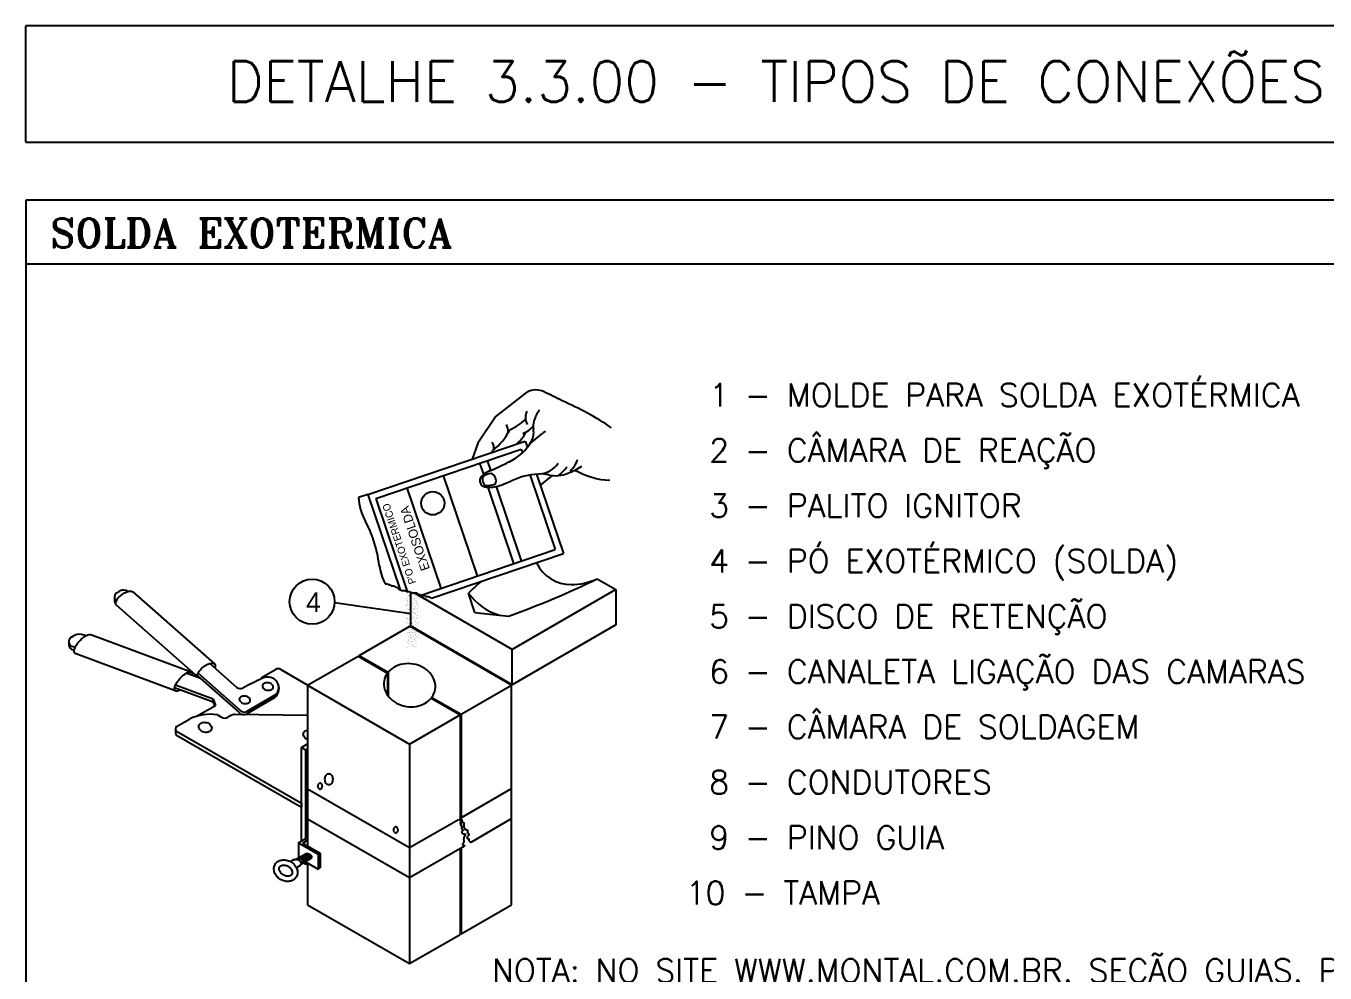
# Model space of a CAD drawing. Extents: x -800 to 12181, y -6101 to 2255.
# Drawn here: x 11257 to 11794, y 1811 to 2202 of the extents above; entities that cross this region are included whole.
import ezdxf
from ezdxf.enums import TextEntityAlignment as Align

# ---------------------------------------------------------------- set-up
doc = ezdxf.new("R2010")
doc.units = 0
doc.header["$MEASUREMENT"] = 0
doc.layers.get('0').update_dxf_attribs({"linetype": 'CONTINUOUS'})
for name, color, linetype in [('15', 1, 'CONTINUOUS'), ('25', 2, 'CONTINUOUS'), ('30', 3, 'CONTINUOUS'), ('50', 5, 'CONTINUOUS'), ('DETALHES', 4, 'CONTINUOUS')]:
    doc.layers.add(name, color=color, linetype=linetype)
doc.styles.add('15CL', font='romans.shx', dxfattribs={"height": 2})
doc.styles.add('35CL', font='ROMANS.shx', dxfattribs={"height": 3.5})
doc.styles.add('60', font='ACENT.SHX', dxfattribs={"height": 8})
doc.styles.add('CL60', font='ACENT.shx', dxfattribs={"height": 7.5})
doc.styles.add('ROMANTICBOLD', font='ROMANT.SHX', dxfattribs={"height": 10})

# ---------------------------------------------------------------- blocks, each defined once
blk = doc.blocks.new('J')
at = {"layer": 'DETALHES', "color": 2}
blk.add_circle((0, 0), 8.61, dxfattribs=at)
at = {"layer": 'DETALHES', "color": 2, "style": 'CL60'}
blk.add_attdef('.', (-2.3, -3.96), '', height=7.5, dxfattribs=at)
blk = doc.blocks.new('*X31')
at = {"color": 0}
for p, q in [((5373.41, -482.67), (5373.41, -482.67)), ((5374.46, -482.1), (5374.46, -482.1)), ((5375.19, -482.56), (5375.19, -482.56)), ((5377.41, -482.7), (5377.41, -482.7)), ((5372.46, -485.43), (5372.46, -485.43)), ((5372.49, -489.09), (5372.49, -489.09)), ((5372.52, -486.29), (5372.52, -486.29)), ((5372.56, -488.84), (5372.56, -488.84)), ((5372.68, -489.26), (5372.68, -489.26)), ((5372.89, -485.07), (5372.89, -485.07)), ((5372.92, -488.83), (5372.92, -488.83)), ((5372.98, -489.11), (5372.98, -489.11)), ((5373.18, -483.09), (5373.18, -483.09)), ((5373.24, -485.02), (5373.24, -485.02)), ((5373.3, -486.95), (5373.3, -486.95)), ((5373.33, -486.19), (5373.33, -486.19)), ((5373.36, -488.87), (5373.36, -488.87)), ((5373.44, -488.76), (5373.44, -488.76)), ((5373.45, -486.34), (5373.45, -486.34)), ((5373.63, -486.51), (5373.63, -486.51)), ((5373.69, -487.57), (5373.69, -487.57)), ((5373.77, -483.54), (5373.77, -483.54)), ((5374.06, -483.83), (5374.06, -483.83)), ((5374.25, -488.65), (5374.25, -488.65)), ((5374.29, -483.47), (5374.29, -483.47)), ((5374.41, -483.58), (5374.41, -483.58)), ((5374.48, -484.1), (5374.48, -484.1)), ((5374.5, -487.3), (5374.5, -487.3)), ((5374.53, -484.03), (5374.53, -484.03)), ((5374.59, -483.75), (5374.59, -483.75)), ((5374.59, -485.96), (5374.59, -485.96)), ((5374.65, -487.88), (5374.65, -487.88)), ((5374.69, -486.01), (5374.69, -486.01)), ((5374.72, -489.81), (5374.72, -489.81)), ((5374.87, -486.33), (5374.87, -486.33)), ((5375.1, -483.36), (5375.1, -483.36)), ((5375.21, -485.94), (5375.21, -485.94)), ((5375.29, -486.6), (5375.29, -486.6)), ((5375.46, -484.55), (5375.46, -484.55)), ((5375.5, -488.22), (5375.5, -488.22)), ((5375.61, -488.47), (5375.61, -488.47)), ((5375.68, -488.38), (5375.68, -488.38)), ((5375.68, -488.84), (5375.68, -488.84)), ((5375.73, -483.1), (5375.73, -483.1)), ((5375.8, -485.03), (5375.8, -485.03)), ((5375.86, -486.96), (5375.86, -486.96)), ((5375.92, -488.88), (5375.92, -488.88)), ((5376, -485.07), (5376, -485.07)), ((5376.02, -485.83), (5376.02, -485.83)), ((5376.1, -489.11), (5376.1, -489.11)), ((5376.13, -488.41), (5376.13, -488.41)), ((5376.46, -483.18), (5376.46, -483.18)), ((5376.46, -485.46), (5376.46, -485.46)), ((5376.55, -489.18), (5376.55, -489.18)), ((5376.64, -485.63), (5376.64, -485.63)), ((5376.81, -487.57), (5376.81, -487.57)), ((5376.95, -488.3), (5376.95, -488.3)), ((5376.98, -483.12), (5376.98, -483.12)), ((5377.14, -484), (5377.14, -484)), ((5377.17, -483.82), (5377.17, -483.82)), ((5377.21, -485.92), (5377.21, -485.92)), ((5377.27, -487.85), (5377.27, -487.85)), ((5377.33, -489.78), (5377.33, -489.78)), ((5377.38, -485.65), (5377.38, -485.65)), ((5377.51, -486.43), (5377.51, -486.43)), ((5377.6, -482.87), (5377.6, -482.87)), ((5377.6, -484.09), (5377.6, -484.09)), ((5377.79, -483.01), (5377.79, -483.01)), ((5377.9, -485.58), (5377.9, -485.58)), ((5377.98, -486.33), (5377.98, -486.33)), ((5378.3, -488.12), (5378.3, -488.12)), ((5378.4, -486.6), (5378.4, -486.6)), ((5378.43, -483.01), (5378.43, -483.01)), ((5378.47, -483.67), (5378.47, -483.67)), ((5378.5, -484.93), (5378.5, -484.93)), ((5378.51, -487.34), (5378.51, -487.34)), ((5378.56, -486.86), (5378.56, -486.86)), ((5378.62, -488.79), (5378.62, -488.79)), ((5378.69, -487.51), (5378.69, -487.51)), ((5378.72, -485.48), (5378.72, -485.48)), ((5378.79, -488.83), (5378.79, -488.83)), ((5378.82, -488.05), (5378.82, -488.05)), ((5379.11, -485.06), (5379.11, -485.06)), ((5379.21, -489.1), (5379.21, -489.1)), ((5379.46, -484.58), (5379.46, -484.58)), ((5379.64, -487.94), (5379.64, -487.94)), ((5379.65, -484.75), (5379.65, -484.75)), ((5379.7, -484.01), (5379.7, -484.01)), ((5379.77, -485.93), (5379.77, -485.93)), ((5380.07, -485.3), (5380.07, -485.3)), ((5380.29, -483.82), (5380.29, -483.82)), ((5372.19, -492.59), (5372.19, -492.59)), ((5372.48, -491.48), (5372.48, -491.48)), ((5372.59, -492.82), (5372.59, -492.82)), ((5372.59, -494.05), (5372.59, -494.05)), ((5372.63, -496.48), (5372.63, -496.48)), ((5372.81, -496.65), (5372.81, -496.65)), ((5372.99, -496.59), (5372.99, -496.59)), ((5373, -495.09), (5373, -495.09)), ((5373.37, -491.35), (5373.37, -491.35)), ((5373.41, -493.94), (5373.41, -493.94)), ((5373.43, -490.8), (5373.43, -490.8)), ((5373.49, -492.73), (5373.49, -492.73)), ((5373.51, -496.52), (5373.51, -496.52)), ((5373.55, -490.06), (5373.55, -490.06)), ((5373.55, -494.65), (5373.55, -494.65)), ((5373.59, -493.73), (5373.59, -493.73)), ((5373.62, -496.58), (5373.62, -496.58)), ((5373.77, -493.9), (5373.77, -493.9)), ((5373.79, -491.62), (5373.79, -491.62)), ((5373.84, -491.3), (5373.84, -491.3)), ((5374.18, -493.85), (5374.18, -493.85)), ((5374.33, -496.41), (5374.33, -496.41)), ((5374.36, -491.23), (5374.36, -491.23)), ((5374.5, -490.08), (5374.5, -490.08)), ((5374.54, -490.97), (5374.54, -490.97)), ((5374.6, -494.12), (5374.6, -494.12)), ((5374.64, -494.69), (5374.64, -494.69)), ((5374.73, -491.14), (5374.73, -491.14)), ((5374.76, -493.76), (5374.76, -493.76)), ((5374.78, -491.74), (5374.78, -491.74)), ((5374.84, -493.66), (5374.84, -493.66)), ((5374.91, -495.59), (5374.91, -495.59)), ((5374.98, -496.36), (5374.98, -496.36)), ((5375.18, -491.12), (5375.18, -491.12)), ((5375.28, -493.7), (5375.28, -493.7)), ((5375.31, -492.58), (5375.31, -492.58)), ((5375.41, -496.62), (5375.41, -496.62)), ((5375.6, -491.94), (5375.6, -491.94)), ((5375.64, -495.61), (5375.64, -495.61)), ((5375.69, -496.23), (5375.69, -496.23)), ((5375.82, -495.77), (5375.82, -495.77)), ((5375.99, -490.81), (5375.99, -490.81)), ((5376.05, -492.74), (5376.05, -492.74)), ((5376.1, -493.59), (5376.1, -493.59)), ((5376.11, -494.66), (5376.11, -494.66)), ((5376.12, -495.09), (5376.12, -495.09)), ((5376.17, -496.59), (5376.17, -496.59)), ((5376.21, -496.16), (5376.21, -496.16)), ((5376.48, -491.34), (5376.48, -491.34)), ((5376.53, -490.94), (5376.53, -490.94)), ((5376.59, -492.85), (5376.59, -492.85)), ((5376.69, -496.57), (5376.69, -496.57)), ((5376.78, -493.02), (5376.78, -493.02)), ((5376.9, -491.61), (5376.9, -491.61)), ((5377.02, -496.06), (5377.02, -496.06)), ((5377.05, -490.87), (5377.05, -490.87)), ((5377.29, -493.85), (5377.29, -493.85)), ((5377.4, -491.7), (5377.4, -491.7)), ((5377.46, -493.41), (5377.46, -493.41)), ((5377.46, -493.63), (5377.46, -493.63)), ((5377.52, -495.56), (5377.52, -495.56)), ((5377.55, -490.09), (5377.55, -490.09)), ((5377.62, -490.07), (5377.62, -490.07)), ((5377.65, -493.82), (5377.65, -493.82)), ((5377.71, -494.11), (5377.71, -494.11)), ((5377.73, -490.26), (5377.73, -490.26)), ((5377.87, -490.77), (5377.87, -490.77)), ((5377.98, -493.34), (5377.98, -493.34)), ((5378.1, -496.35), (5378.1, -496.35)), ((5378.38, -495.88), (5378.38, -495.88)), ((5378.42, -492.58), (5378.42, -492.58)), ((5378.52, -496.62), (5378.52, -496.62)), ((5378.6, -491.06), (5378.6, -491.06)), ((5378.64, -494.73), (5378.64, -494.73)), ((5378.69, -490.71), (5378.69, -490.71)), ((5378.75, -492.64), (5378.75, -492.64)), ((5378.79, -493.23), (5378.79, -493.23)), ((5378.81, -494.57), (5378.81, -494.57)), ((5378.83, -494.9), (5378.83, -494.9)), ((5378.88, -496.49), (5378.88, -496.49)), ((5378.9, -495.81), (5378.9, -495.81)), ((5379.23, -490.59), (5379.23, -490.59)), ((5379.23, -495.08), (5379.23, -495.08)), ((5372.68, -498.87), (5372.68, -498.87)), ((5373.1, -499.13), (5373.1, -499.13)), ((5373.48, -501.7), (5373.48, -501.7)), ((5373.49, -501.37), (5373.49, -501.37)), ((5373.68, -497.45), (5373.68, -497.45)), ((5373.68, -498.51), (5373.68, -498.51)), ((5373.72, -501.12), (5373.72, -501.12)), ((5373.74, -500.43), (5373.74, -500.43)), ((5373.81, -497.6), (5373.81, -497.6)), ((5373.81, -502.36), (5373.81, -502.36)), ((5373.91, -501.29), (5373.91, -501.29)), ((5373.91, -501.64), (5373.91, -501.64)), ((5373.92, -499.05), (5373.92, -499.05)), ((5374.29, -503.87), (5374.29, -503.87)), ((5374.44, -498.99), (5374.44, -498.99)), ((5374.62, -500.1), (5374.62, -500.1)), ((5374.68, -498.36), (5374.68, -498.36)), ((5374.78, -502.08), (5374.78, -502.08)), ((5374.84, -501.52), (5374.84, -501.52)), ((5374.86, -498.53), (5374.86, -498.53)), ((5374.97, -497.52), (5374.97, -497.52)), ((5375.03, -499.44), (5375.03, -499.44)), ((5375.09, -501.37), (5375.09, -501.37)), ((5375.16, -503.3), (5375.16, -503.3)), ((5375.25, -498.88), (5375.25, -498.88)), ((5375.36, -501.45), (5375.36, -501.45)), ((5375.43, -502.61), (5375.43, -502.61)), ((5375.73, -499.33), (5375.73, -499.33)), ((5375.76, -503.99), (5375.76, -503.99)), ((5375.77, -502.99), (5375.77, -502.99)), ((5375.79, -498.86), (5375.79, -498.86)), ((5375.96, -503.16), (5375.96, -503.16)), ((5376.17, -501.35), (5376.17, -501.35)), ((5376.21, -499.13), (5376.21, -499.13)), ((5376.24, -498.52), (5376.24, -498.52)), ((5376.28, -503.92), (5376.28, -503.92)), ((5376.3, -500.45), (5376.3, -500.45)), ((5376.36, -502.37), (5376.36, -502.37)), ((5376.6, -501.36), (5376.6, -501.36)), ((5376.61, -498.7), (5376.61, -498.7)), ((5376.73, -500.24), (5376.73, -500.24)), ((5376.83, -503.96), (5376.83, -503.96)), ((5376.91, -500.41), (5376.91, -500.41)), ((5376.92, -497.59), (5376.92, -497.59)), ((5377.02, -501.63), (5377.02, -501.63)), ((5377.09, -503.81), (5377.09, -503.81)), ((5377.13, -498.63), (5377.13, -498.63)), ((5377.41, -503.87), (5377.41, -503.87)), ((5377.53, -501.17), (5377.53, -501.17)), ((5377.59, -497.48), (5377.59, -497.48)), ((5377.65, -499.41), (5377.65, -499.41)), ((5377.69, -497.48), (5377.69, -497.48)), ((5377.71, -501.34), (5377.71, -501.34)), ((5377.73, -500.1), (5377.73, -500.1)), ((5377.77, -503.26), (5377.77, -503.26)), ((5377.78, -501.21), (5377.78, -501.21)), ((5377.87, -497.65), (5377.87, -497.65)), ((5377.94, -498.52), (5377.94, -498.52)), ((5378.05, -501.1), (5378.05, -501.1)), ((5378.45, -503.64), (5378.45, -503.64)), ((5378.54, -502.6), (5378.54, -502.6)), ((5378.74, -498.45), (5378.74, -498.45)), ((5378.78, -502.12), (5378.78, -502.12)), ((5378.86, -500.99), (5378.86, -500.99)), ((5378.91, -498.85), (5378.91, -498.85)), ((5378.94, -498.42), (5378.94, -498.42)), ((5378.96, -502.29), (5378.96, -502.29)), ((5378.97, -503.57), (5378.97, -503.57)), ((5379, -500.35), (5379, -500.35)), ((5379.06, -502.27), (5379.06, -502.27)), ((5379.3, -498.35), (5379.3, -498.35)), ((5372.95, -504.04), (5372.95, -504.04)), ((5373.07, -504.34), (5373.07, -504.34)), ((5373.12, -505.11), (5373.12, -505.11)), ((5373.22, -509.16), (5373.22, -509.16)), ((5373.55, -509.46), (5373.55, -509.46)), ((5373.59, -504.28), (5373.59, -504.28)), ((5373.82, -504.84), (5373.82, -504.84)), ((5373.86, -508.51), (5373.86, -508.51)), ((5373.87, -504.29), (5373.87, -504.29)), ((5373.93, -506.21), (5373.93, -506.21)), ((5373.93, -507.62), (5373.93, -507.62)), ((5373.99, -506.81), (5373.99, -506.81)), ((5373.99, -508.14), (5373.99, -508.14)), ((5374.04, -508.68), (5374.04, -508.68)), ((5374.06, -510.07), (5374.06, -510.07)), ((5374.4, -504.17), (5374.4, -504.17)), ((5374.51, -506.74), (5374.51, -506.74)), ((5374.71, -504.14), (5374.71, -504.14)), ((5374.73, -510.12), (5374.73, -510.12)), ((5374.82, -505.75), (5374.82, -505.75)), ((5374.91, -509.28), (5374.91, -509.28)), ((5374.91, -509.47), (5374.91, -509.47)), ((5375, -505.92), (5375, -505.92)), ((5375.1, -506.38), (5375.1, -506.38)), ((5375.22, -505.22), (5375.22, -505.22)), ((5375.28, -507.15), (5375.28, -507.15)), ((5375.32, -506.64), (5375.32, -506.64)), ((5375.35, -509.08), (5375.35, -509.08)), ((5375.43, -509.21), (5375.43, -509.21)), ((5375.52, -506.65), (5375.52, -506.65)), ((5375.87, -506.72), (5375.87, -506.72)), ((5375.91, -508.88), (5375.91, -508.88)), ((5375.91, -510.38), (5375.91, -510.38)), ((5376.09, -510.55), (5376.09, -510.55)), ((5376.23, -505.11), (5376.23, -505.11)), ((5376.25, -509.1), (5376.25, -509.1)), ((5376.33, -509.15), (5376.33, -509.15)), ((5376.43, -504.3), (5376.43, -504.3)), ((5376.49, -506.23), (5376.49, -506.23)), ((5376.55, -508.15), (5376.55, -508.15)), ((5376.68, -506.46), (5376.68, -506.46)), ((5376.87, -507.63), (5376.87, -507.63)), ((5377.04, -507.61), (5377.04, -507.61)), ((5377.05, -507.8), (5377.05, -507.8)), ((5377.2, -506.39), (5377.2, -506.39)), ((5377.6, -508.93), (5377.6, -508.93)), ((5377.82, -504.87), (5377.82, -504.87)), ((5377.83, -504.14), (5377.83, -504.14)), ((5377.84, -505.19), (5377.84, -505.19)), ((5377.85, -510.12), (5377.85, -510.12)), ((5377.9, -507.12), (5377.9, -507.12)), ((5377.92, -508.6), (5377.92, -508.6)), ((5378.01, -505.04), (5378.01, -505.04)), ((5378.02, -506.28), (5378.02, -506.28)), ((5378.12, -508.86), (5378.12, -508.86)), ((5378.21, -506.37), (5378.21, -506.37)), ((5378.64, -506.64), (5378.64, -506.64)), ((5378.88, -505.84), (5378.88, -505.84)), ((5373.14, -512.1), (5373.14, -512.1)), ((5373.66, -512.03), (5373.66, -512.03)), ((5374.48, -511.93), (5374.48, -511.93)), ((5375.83, -511.75), (5375.83, -511.75)), ((5376.36, -511.68), (5376.36, -511.68)), ((5376.72, -511.39), (5376.72, -511.39)), ((5376.96, -511.35), (5376.96, -511.35)), ((5377.14, -511.65), (5377.14, -511.65)), ((5377.17, -511.57), (5377.17, -511.57)), ((5377.96, -512.26), (5377.96, -512.26)), ((5378.14, -512.43), (5378.14, -512.43)), ((5378.53, -511.39), (5378.53, -511.39))]:
    blk.add_line(p, q, dxfattribs=at)

msp = doc.modelspace()

# ---------------------------------------------------------------- linework, layer by layer
at = {"layer": '15', "color": 1}
for p, q in [((11450.946, 2040.727, -8.914), (11463.992, 2050.873, -8.914)), ((11450.946, 2040.727, -8.914), (11443.623, 2029.79, -8.914)), ((11398.135, 2008.616, -8.914), (11463.238, 2030.678, -8.914)), ((11443.623, 2029.79, -8.914), (11441.351, 2023.261, -8.914)), ((11463.238, 2030.678, -8.914), (11464.105, 2028.119, -8.914)), ((11401.491, 2006.959, -8.914), (11461.581, 2027.323, -8.914)), ((11461.581, 2027.323, -8.914), (11462.074, 2025.867, -8.914)), ((11446.07, 2016.947, -8.914), (11444.514, 2021.539, -8.914)), ((11449.038, 2018.599, -8.914), (11447.679, 2022.612, -8.914)), ((11443.489, 1974.984, -8.914), (11429.443, 2016.432, -8.914)), ((11465.253, 2016.486, -8.914), (11475.627, 1985.875, -8.914)), ((11467.876, 2016.99, -8.914), (11478.982, 1984.218, -8.914)), ((11469.445, 2012.359, -8.914), (11474.43, 2016.459, -8.914)), ((11398.135, 2008.616, -8.914), (11394.349, 2007.333, -8.914)), ((11398.135, 2008.616, -8.914), (11411.504, 1969.166, -8.914)), ((11428.483, 1969.899, -8.914), (11414.437, 2011.346, -8.914)), ((11458.56, 1980.091, -8.914), (11447.877, 2011.616, -8.914)), ((11461.724, 1981.164, -8.914), (11451.305, 2011.911, -8.914)), ((11401.491, 2006.959, -8.914), (11414.495, 1968.585, -8.914)), ((11420.171, 1967.082, -8.914), (11475.627, 1985.875, -8.914)), ((11424.499, 1965.755, -8.914), (11478.982, 1984.218, -8.914)), ((11405.305, 1971.683, -8.914), (11406.168, 1971.683, -8.914)), ((11406.168, 1971.683, -8.914), (11406.555, 1971.49, -8.914)), ((11406.555, 1971.49, -8.914), (11407.33, 1971.49, -8.914)), ((11407.33, 1971.49, -8.914), (11407.33, 1971.296, -8.914)), ((11407.33, 1971.296, -8.914), (11407.718, 1971.102, -8.914)), ((11407.718, 1971.102, -8.914), (11407.911, 1970.909, -8.914)), ((11407.911, 1970.909, -8.914), (11409.074, 1970.909, -8.914)), ((11409.074, 1970.909, -8.914), (11409.461, 1970.521, -8.914)), ((11409.461, 1970.521, -8.914), (11409.849, 1970.521, -8.914)), ((11409.849, 1970.521, -8.914), (11410.043, 1970.328, -8.914)), ((11410.043, 1970.328, -8.914), (11410.43, 1970.134, -8.914)), ((11410.43, 1970.134, -8.914), (11410.624, 1969.94, -8.914)), ((11410.624, 1969.94, -8.914), (11410.624, 1969.747, -8.914)), ((11410.624, 1969.747, -8.914), (11410.818, 1969.747, -8.914)), ((11410.818, 1969.747, -8.914), (11410.818, 1969.553, -8.914)), ((11293.56, 1966.25, -8.914), (11293.56, 1964.846, -8.914)), ((11294.292, 1964.619, -8.914), (11294.297, 1964.614, -8.914)), ((11294.64, 1968.109, -8.914), (11295.645, 1968.689, -8.914)), ((11301.07, 1968.416, -8.914), (11334.86, 1938.614, -8.914)), ((11410.818, 1969.553, -8.914), (11411.011, 1969.553, -8.914)), ((11411.011, 1969.553, -8.914), (11411.399, 1969.166, -8.914)), ((11411.399, 1969.166, -8.914), (11411.593, 1969.166, -8.914)), ((11411.593, 1969.166, -8.914), (11411.98, 1968.972, -8.914)), ((11411.98, 1968.972, -8.914), (11413.53, 1968.972, -8.914)), ((11413.53, 1968.972, -8.914), (11413.724, 1968.778, -8.914)), ((11413.724, 1968.778, -8.914), (11413.918, 1968.778, -8.914)), ((11413.918, 1968.778, -8.914), (11414.111, 1968.585, -8.914)), ((11414.111, 1968.585, -8.914), (11415.468, 1968.585, -8.914)), ((11415.468, 1968.585, -8.914), (11415.468, 1968.391, -8.914)), ((11415.468, 1968.391, -8.914), (11415.661, 1968.391, -8.914)), ((11415.661, 1968.391, -8.914), (11415.661, 1968.197, -8.914)), ((11415.661, 1968.197, -8.914), (11416.049, 1968.197, -8.914)), ((11415.776, 1968.197, -8.914), (11415.776, 1954.316, -8.914)), ((11416.049, 1968.197, -8.914), (11416.63, 1968.004, -8.914)), ((11416.63, 1968.004, -8.914), (11418.374, 1968.004, -8.914)), ((11457.874, 1944.604, -8.914), (11417.345, 1968.004, -8.914)), ((11418.374, 1968.004, -8.914), (11418.568, 1967.81, -8.914)), ((11418.568, 1967.81, -8.914), (11418.568, 1967.617, -8.914)), ((11418.568, 1967.617, -8.914), (11418.955, 1967.617, -8.914)), ((11418.955, 1967.617, -8.914), (11419.149, 1967.423, -8.914)), ((11419.149, 1967.423, -8.914), (11419.73, 1967.229, -8.914)), ((11419.73, 1967.229, -8.914), (11420.311, 1967.036, -8.914)), ((11420.311, 1967.036, -8.914), (11420.505, 1967.036, -8.914)), ((11420.505, 1967.036, -8.914), (11420.893, 1966.842, -8.914)), ((11420.893, 1966.842, -8.914), (11421.668, 1966.842, -8.914)), ((11421.668, 1966.842, -8.914), (11421.861, 1966.648, -8.914)), ((11421.861, 1966.648, -8.914), (11422.055, 1966.648, -8.914)), ((11422.055, 1966.648, -8.914), (11422.443, 1966.455, -8.914)), ((11422.443, 1966.455, -8.914), (11423.411, 1966.455, -8.914)), ((11423.411, 1966.455, -8.914), (11423.411, 1966.261, -8.914)), ((11423.411, 1966.261, -8.914), (11423.605, 1966.261, -8.914)), ((11423.605, 1966.261, -8.914), (11423.799, 1966.067, -8.914)), ((11423.799, 1966.067, -8.914), (11424.186, 1966.067, -8.914)), ((11424.186, 1966.067, -8.914), (11424.38, 1965.874, -8.914)), ((11424.38, 1965.874, -8.914), (11424.499, 1965.755, -8.914)), ((11500.64, 1969.295, 87.204), (11457.874, 1944.604, 87.204)), ((11500.64, 1969.295, 87.204), (11500.64, 1954.702, 87.204)), ((11294.391, 1962.835, -8.914), (11328.171, 1933.043, -8.914)), ((11394.618, 1942.097, -8.914), (11415.485, 1954.145, -8.914)), ((11457.58, 1929.841, -8.914), (11415.485, 1954.145, -8.914)), ((11457.874, 1930.011, -8.914), (11415.776, 1954.316, -8.914)), ((11500.64, 1954.702, -8.914), (11457.874, 1930.011, -8.914)), ((11275.743, 1949.726, -8.914), (11276.454, 1950.136, -8.914)), ((11281.734, 1950.26, -8.914), (11281.044, 1950.518, -8.914)), ((11325.187, 1935.213, -8.914), (11283.704, 1950.677, -8.914)), ((11274.68, 1947.588, -8.914), (11274.68, 1946.51, -8.914)), ((11277.262, 1945.386, -8.914), (11276.067, 1945.832, -8.914)), ((11276.896, 1944.183, -8.914), (11276.085, 1944.486, -8.914)), ((11319.034, 1927.35, -8.914), (11277.273, 1942.917, -8.914)), ((11457.874, 1930.011, -8.914), (11457.874, 1944.604, -8.914)), ((11332.906, 1938.769, -8.914), (11344.068, 1928.925, -8.914)), ((11373.319, 1929.8, -8.914), (11394.186, 1941.848, -8.914)), ((11394.186, 1941.848, -8.914), (11406.323, 1934.84, -8.914)), ((11394.618, 1942.097, -8.914), (11394.618, 1941.599, -8.914)), ((11394.618, 1942.097, -8.914), (11406.595, 1935.182, -8.914)), ((11329.028, 1932.59, -8.914), (11323.179, 1934.775, -8.914)), ((11327.845, 1933.633, -8.914), (11344.85, 1918.636, -8.914)), ((11328.076, 1934.822, -8.914), (11345.72, 1919.261, -8.914)), ((11354.203, 1932.933, -8.914), (11360.101, 1936.339, -8.914)), ((11354.203, 1932.933, -8.914), (11354.203, 1932.49, -8.914)), ((11362.261, 1936.339, -8.914), (11373.452, 1929.877, -8.914)), ((11406.323, 1934.84, -8.914), (11406.323, 1925.706, -8.914)), ((11406.595, 1935.182, -8.914), (11406.595, 1925.328, -8.914)), ((11334.28, 1922.792, -8.914), (11318.38, 1928.72, -8.914)), ((11334.28, 1924.082, -8.914), (11318.731, 1929.891, -8.914)), ((11373.319, 1929.8, -8.914), (11373.319, 1863.388, -8.914)), ((11373.319, 1929.8, -8.914), (11415.414, 1905.497, -8.914)), ((11436.713, 1917.794, -8.914), (11457.58, 1929.841, -8.914)), ((11457.58, 1839.106, -8.914), (11457.58, 1929.841, -8.914)), ((11327.456, 1916.987, -8.914), (11335.231, 1921.476, -8.914)), ((11334.28, 1922.792, -8.914), (11334.28, 1924.082, -8.914)), ((11334.28, 1924.082, -8.914), (11335.231, 1921.476, -8.914)), ((11334.28, 1922.792, -8.914), (11334.843, 1921.252, -8.914)), ((11359.777, 1924.759, -8.914), (11348.144, 1918.042, -8.914)), ((11359.777, 1925.678, -8.914), (11348.229, 1919.01, -8.914)), ((11424.317, 1924.452, -8.914), (11436.281, 1917.544, -8.914)), ((11424.587, 1924.794, -8.914), (11424.587, 1924.295, -8.914)), ((11424.587, 1924.794, -8.914), (11436.713, 1917.794, -8.914)), ((11336.103, 1917.528, -8.914), (11337.798, 1916.549, -8.914)), ((11341.711, 1917.312, -8.914), (11340.39, 1916.549, -8.914)), ((11373.319, 1917.26, -8.914), (11343.042, 1917.659, -8.914)), ((11415.414, 1905.497, -8.914), (11436.281, 1917.544, -8.914)), ((11436.281, 1917.544, -8.914), (11436.281, 1874.769, -8.914)), ((11436.713, 1917.794, -8.914), (11436.713, 1875.018, -8.914)), ((11318.658, 1911.773, -8.914), (11318.658, 1910.151, -8.914)), ((11319.198, 1912.723, -8.914), (11324.524, 1915.798, -8.914)), ((11319.198, 1910.853, -8.914), (11370.716, 1881.109, -8.914)), ((11319.198, 1909.215, -8.914), (11370.716, 1879.472, -8.914)), ((11370.716, 1904.083, -8.914), (11373.319, 1905.586, -8.914)), ((11415.414, 1905.497, -8.914), (11415.414, 1814.762, -8.914)), ((11370.716, 1865.316, -8.914), (11370.716, 1904.083, -8.914)), ((11370.716, 1904.083, -8.914), (11372.514, 1903.045, -8.914)), ((11372.514, 1903.045, -8.914), (11373.319, 1903.51, -8.914)), ((11372.514, 1866.354, -8.914), (11372.514, 1903.045, -8.914)), ((11373.319, 1887.025, -8.914), (11415.414, 1862.721, -8.914)), ((11436.236, 1874.743, -8.914), (11457.58, 1887.066, -8.914)), ((11370.716, 1881.109, -8.914), (11370.716, 1879.472, -8.914)), ((11373.319, 1874.63, -8.914), (11415.414, 1850.326, -8.914)), ((11415.414, 1862.721, -8.914), (11435.612, 1874.383, -8.914)), ((11435.612, 1874.383, -8.914), (11436.124, 1873.957, -8.914)), ((11436.124, 1873.957, -8.914), (11436.57, 1873.689, -8.914)), ((11436.236, 1874.743, -8.914), (11436.312, 1874.59, -8.914)), ((11436.281, 1874.653, -8.914), (11436.281, 1873.863, -8.914)), ((11436.48, 1873.154, -8.914), (11436.302, 1872.976, -8.914)), ((11436.302, 1872.976, -8.914), (11436.302, 1872.619, -8.914)), ((11436.312, 1874.59, -8.914), (11436.57, 1874.504, -8.914)), ((11436.57, 1873.333, -8.914), (11436.48, 1873.154, -8.914)), ((11436.57, 1874.504, -8.914), (11436.829, 1874.418, -8.914)), ((11436.57, 1873.689, -8.914), (11436.927, 1873.511, -8.914)), ((11436.748, 1873.333, -8.914), (11436.57, 1873.333, -8.914)), ((11436.713, 1874.457, -8.914), (11436.713, 1873.618, -8.914)), ((11436.713, 1873.333, -8.914), (11436.713, 1871.816, -8.914)), ((11436.927, 1873.511, -8.914), (11436.748, 1873.333, -8.914)), ((11436.829, 1874.418, -8.914), (11437.001, 1874.418, -8.914)), ((11437.001, 1874.418, -8.914), (11437.001, 1874.074, -8.914)), ((11437.001, 1874.074, -8.914), (11437.087, 1873.902, -8.914)), ((11437.087, 1873.902, -8.914), (11437.087, 1873.385, -8.914)), ((11437.087, 1873.385, -8.914), (11437.345, 1873.299, -8.914)), ((11437.345, 1873.299, -8.914), (11437.517, 1873.213, -8.914)), ((11437.517, 1873.213, -8.914), (11437.776, 1873.127, -8.914)), ((11437.776, 1873.127, -8.914), (11437.862, 1872.955, -8.914)), ((11440.806, 1864.986, -8.914), (11457.58, 1874.671, -8.914)), ((11436.302, 1872.619, -8.914), (11436.48, 1872.53, -8.914)), ((11436.48, 1872.53, -8.914), (11436.48, 1871.816, -8.914)), ((11436.48, 1871.816, -8.914), (11436.748, 1871.816, -8.914)), ((11436.748, 1871.816, -8.914), (11436.927, 1871.727, -8.914)), ((11436.927, 1870.835, -8.914), (11436.837, 1870.657, -8.914)), ((11436.837, 1870.657, -8.914), (11436.837, 1870.479, -8.914)), ((11436.837, 1870.479, -8.914), (11437.016, 1870.389, -8.914)), ((11436.927, 1871.727, -8.914), (11437.016, 1871.549, -8.914)), ((11437.016, 1871.103, -8.914), (11436.927, 1870.835, -8.914)), ((11437.016, 1871.549, -8.914), (11437.016, 1871.103, -8.914)), ((11437.016, 1870.389, -8.914), (11437.284, 1870.211, -8.914)), ((11437.105, 1869.497, -8.914), (11437.016, 1869.23, -8.914)), ((11437.016, 1869.23, -8.914), (11437.016, 1868.695, -8.914)), ((11437.016, 1868.695, -8.914), (11437.284, 1868.605, -8.914)), ((11437.373, 1869.765, -8.914), (11437.105, 1869.497, -8.914)), ((11437.284, 1870.211, -8.914), (11437.551, 1870.122, -8.914)), ((11437.284, 1868.605, -8.914), (11437.551, 1868.427, -8.914)), ((11437.551, 1869.943, -8.914), (11437.373, 1869.765, -8.914)), ((11437.551, 1870.122, -8.914), (11437.551, 1869.943, -8.914)), ((11437.551, 1868.427, -8.914), (11438.087, 1868.427, -8.914)), ((11437.862, 1872.955, -8.914), (11437.862, 1870.976, -8.914)), ((11437.862, 1870.976, -8.914), (11438.034, 1870.804, -8.914)), ((11438.034, 1870.804, -8.914), (11438.206, 1870.718, -8.914)), ((11438.087, 1868.427, -8.914), (11438.354, 1868.338, -8.914)), ((11438.206, 1870.718, -8.914), (11438.292, 1870.546, -8.914)), ((11438.444, 1867.714, -8.914), (11438.265, 1867.535, -8.914)), ((11438.292, 1870.546, -8.914), (11438.378, 1870.287, -8.914)), ((11438.354, 1868.338, -8.914), (11438.444, 1868.16, -8.914)), ((11438.378, 1870.287, -8.914), (11438.465, 1870.115, -8.914)), ((11438.444, 1868.16, -8.914), (11438.444, 1867.714, -8.914)), ((11438.465, 1870.115, -8.914), (11439.326, 1870.115, -8.914)), ((11439.326, 1870.115, -8.914), (11439.412, 1869.943, -8.914)), ((11439.412, 1869.943, -8.914), (11439.412, 1868.738, -8.914)), ((11439.412, 1868.738, -8.914), (11439.756, 1868.566, -8.914)), ((11439.842, 1867.878, -8.914), (11439.584, 1867.533, -8.914)), ((11439.756, 1868.566, -8.914), (11439.928, 1868.48, -8.914)), ((11439.928, 1868.308, -8.914), (11439.842, 1868.05, -8.914)), ((11439.842, 1868.05, -8.914), (11439.842, 1867.878, -8.914)), ((11439.928, 1868.48, -8.914), (11439.928, 1868.308, -8.914)), ((11369.512, 1864.621, -8.914), (11373.319, 1866.819, -8.914)), ((11369.512, 1864.621, -8.914), (11377.639, 1859.929, -8.914)), ((11369.512, 1864.621, -8.914), (11369.512, 1858.543, -8.914)), ((11371.271, 1864.57, -8.914), (11373.319, 1865.752, -8.914)), ((11371.271, 1864.57, -8.914), (11378.474, 1860.412, -8.914)), ((11415.414, 1850.326, -8.914), (11438.087, 1863.416, -8.914)), ((11436.281, 1862.374, -8.914), (11436.281, 1826.809, -8.914)), ((11436.713, 1862.623, -8.914), (11436.713, 1827.059, -8.914)), ((11437.551, 1864.503, -8.914), (11437.284, 1864.324, -8.914)), ((11437.284, 1864.324, -8.914), (11437.284, 1863.967, -8.914)), ((11437.284, 1863.967, -8.914), (11437.551, 1863.878, -8.914)), ((11437.641, 1864.681, -8.914), (11437.551, 1864.503, -8.914)), ((11437.551, 1863.878, -8.914), (11437.73, 1863.789, -8.914)), ((11437.819, 1865.038, -8.914), (11437.641, 1864.859, -8.914)), ((11437.641, 1864.859, -8.914), (11437.641, 1864.681, -8.914)), ((11437.819, 1866.643, -8.914), (11437.73, 1866.286, -8.914)), ((11437.73, 1866.286, -8.914), (11437.73, 1866.108, -8.914)), ((11437.73, 1866.108, -8.914), (11437.908, 1865.93, -8.914)), ((11437.73, 1863.789, -8.914), (11437.908, 1863.789, -8.914)), ((11437.908, 1867.178, -8.914), (11437.819, 1867, -8.914)), ((11437.819, 1867, -8.914), (11437.908, 1866.822, -8.914)), ((11437.908, 1866.822, -8.914), (11437.819, 1866.643, -8.914)), ((11437.908, 1865.216, -8.914), (11437.819, 1865.038, -8.914)), ((11438.176, 1867.357, -8.914), (11437.908, 1867.178, -8.914)), ((11437.908, 1865.93, -8.914), (11437.908, 1865.216, -8.914)), ((11437.908, 1863.789, -8.914), (11438.087, 1863.611, -8.914)), ((11438.087, 1863.611, -8.914), (11438.087, 1863.416, -8.914)), ((11438.265, 1867.535, -8.914), (11438.176, 1867.357, -8.914)), ((11439.24, 1867.017, -8.914), (11439.067, 1866.845, -8.914)), ((11439.067, 1866.845, -8.914), (11439.067, 1866.673, -8.914)), ((11439.067, 1866.673, -8.914), (11439.24, 1866.587, -8.914)), ((11439.412, 1867.275, -8.914), (11439.24, 1867.017, -8.914)), ((11439.24, 1866.587, -8.914), (11439.498, 1866.415, -8.914)), ((11439.584, 1867.533, -8.914), (11439.412, 1867.275, -8.914)), ((11439.498, 1866.415, -8.914), (11439.756, 1866.415, -8.914)), ((11439.756, 1866.415, -8.914), (11439.842, 1866.243, -8.914)), ((11439.842, 1866.243, -8.914), (11439.842, 1865.726, -8.914)), ((11439.842, 1865.726, -8.914), (11439.928, 1865.554, -8.914)), ((11439.928, 1865.554, -8.914), (11440.101, 1865.468, -8.914)), ((11440.101, 1865.468, -8.914), (11440.359, 1865.21, -8.914)), ((11440.359, 1865.21, -8.914), (11440.806, 1864.986, -8.914)), ((11367.764, 1857.751, -8.914), (11366.292, 1856.902, -8.914)), ((11372.401, 1860.034, -8.914), (11368.701, 1857.897, -8.914)), ((11369.512, 1858.543, -8.914), (11369.666, 1858.454, -8.914)), ((11374.579, 1858.145, -8.914), (11370.577, 1855.834, -8.914)), ((11372.39, 1856.881, -8.914), (11377.639, 1853.851, -8.914)), ((11377.639, 1859.929, -8.914), (11378.474, 1860.412, -8.914)), ((11377.639, 1859.929, -8.914), (11377.639, 1853.851, -8.914)), ((11378.474, 1860.412, -8.914), (11378.474, 1854.333, -8.914)), ((11378.523, 1859.52, -8.914), (11378.523, 1859.296, -8.914)), ((11370.193, 1855.273, -8.914), (11368.692, 1854.406, -8.914)), ((11371.538, 1856.389, -8.914), (11372.514, 1855.826, -8.914)), ((11372.514, 1855.826, -8.914), (11373.366, 1856.318, -8.914)), ((11373.319, 1856.345, -8.914), (11373.319, 1839.065, -8.914)), ((11377.639, 1853.851, -8.914), (11378.474, 1854.333, -8.914)), ((11373.319, 1839.065, -8.914), (11415.414, 1814.762, -8.914)), ((11436.713, 1827.059, -8.914), (11457.58, 1839.106, -8.914)), ((11415.414, 1814.762, -8.914), (11436.281, 1826.809, -8.914)), ((11436.713, 1827.059, -8.914), (11436.281, 1827.308, -8.914))]:
    msp.add_line(p, q, dxfattribs=at)
at = {"layer": '15', "color": 1, "extrusion": (0, -0.813557, 0.581486)}
for p, q in [((11492.922, 1973.783, 93.483), (11500.64, 1969.295, 87.204)), ((11442.407, 1959.825, 73.955), (11439.806, 1967.896, 85.247)), ((11442.407, 1959.825, 73.955), (11456.287, 1958.313, 71.838))]:
    msp.add_line(p, q, dxfattribs=at)
at = {"layer": '15'}
msp.add_line((11384.475, 1963.964, -8.914), (11415.971, 1959.405, -8.914), dxfattribs=at)
at = {"layer": '15', "color": 1, "elevation": -8.914}
for points in [[(11294.391, 1962.835, -0.0512257), (11294.254, 1962.981, -0.1867094), (11294.058, 1963.66, -0.1016795), (11294.421, 1964.875, -0.0602702), (11295.216, 1966.002, -0.04662), (11296.527, 1967.208, -0.04662), (11298.039, 1968.149, -0.0602702), (11299.338, 1968.614, -0.1016795), (11300.605, 1968.64, -0.13773), (11301.08, 1968.407, -0.1867094)], [(11277.551, 1942.813, -0.1394928), (11277.139, 1943.016, -0.2093775), (11276.862, 1943.628, -0.095325), (11277.115, 1945.033, -0.0520607), (11277.828, 1946.427, -0.0392717), (11279.09, 1948.072, -0.0392717), (11280.595, 1949.499, -0.0520607), (11281.908, 1950.352, -0.095325), (11283.279, 1950.749, -0.1308381), (11283.704, 1950.677, -0.2093775)], [(11328.797, 1932.793, -0.0129648), (11328.636, 1932.819, -0.1867094), (11328.034, 1933.189, -0.1867094), (11327.838, 1933.868, -0.1016795), (11328.201, 1935.082, -0.0602702), (11328.996, 1936.21, -0.04662), (11330.307, 1937.415, -0.04662), (11331.819, 1938.357, -0.0602702), (11333.118, 1938.822, -0.1016795), (11334.385, 1938.848, -0.1867094), (11334.987, 1938.477, -0.1867094)], [(11334.987, 1938.477, -0.1867094), (11335.183, 1937.798, -0.0704754), (11334.983, 1936.938, -0.0602702)], [(11424.587, 1924.794, 0.0038474), (11424.671, 1924.908, 0.1162245), (11425.988, 1928.041, 0.1162245), (11425.767, 1931.433, 0.1041551), (11423.94, 1934.745, 0.0906624), (11420.92, 1937.179, 0.0829873), (11416.919, 1938.558, 0.0829873), (11412.687, 1938.561, 0.0906624), (11409.037, 1937.247, 0.1041551), (11406.229, 1934.712, 0.1162245), (11404.913, 1931.579, 0.1162245)], [(11320.79, 1927.821, -0.0059547), (11320.631, 1927.737, -0.095325), (11319.26, 1927.34, -0.2093775), (11318.622, 1927.552, -0.2093775), (11318.345, 1928.164, -0.095325), (11318.598, 1929.569, -0.0520607), (11319.311, 1930.964, -0.0392717), (11320.574, 1932.608, -0.0392717), (11322.078, 1934.035, -0.0520607), (11323.391, 1934.888, -0.095325), (11324.762, 1935.286, -0.2093775), (11325.4, 1935.074, -0.2093775)], [(11325.4, 1935.074, -0.2093775), (11325.677, 1934.461, -0.0401309), (11325.636, 1933.857, -0.0520607)], [(11404.913, 1931.579, 0.1162245), (11405.134, 1928.188, 0.1041551), (11406.961, 1924.875, 0.0906624), (11409.981, 1922.441, 0.0829873), (11413.982, 1921.063, 0.0829873), (11418.214, 1921.059, 0.0906624), (11421.863, 1922.374, 0.0882686), (11424.317, 1924.452, 0.1162245)], [(11371.558, 1909.915, -0.1252144), (11371.927, 1910.6, -0.1058441), (11372.674, 1911.13, -0.0608711), (11373.319, 1911.318, -0.0765213)], [(11373.319, 1907.383, -0.0500347), (11372.685, 1907.689, -0.086524), (11371.972, 1908.317, -0.1058441), (11371.562, 1909.137, -0.1252144), (11371.558, 1909.915, -0.1252144)], [(11367.663, 1857.693, -0.013804), (11367.707, 1857.72, -0.1066081), (11368.275, 1857.903, -0.0836058), (11368.897, 1857.861, -0.0724006), (11369.565, 1857.595, -0.0724006), (11370.129, 1857.15, -0.0836058), (11370.477, 1856.632, -0.1066081), (11370.602, 1856.048, -0.131557), (11370.476, 1855.578, -0.131557), (11370.132, 1855.234, -0.0157398), (11370.054, 1855.192, -0.0836058)], [(11368.806, 1857.958, -0.0594797), (11368.954, 1858.07, -0.1064966), (11369.419, 1858.222, -0.0841243), (11369.928, 1858.189, -0.0731105), (11370.473, 1857.973, -0.0731105), (11370.933, 1857.609, -0.0841243), (11371.215, 1857.184, -0.1064966), (11371.316, 1856.706, -0.1304271), (11371.211, 1856.318, -0.1304271), (11370.928, 1856.033, -0.0196141), (11370.847, 1855.99, -0.0841243)], [(11369.476, 1858.345, -0.0594797), (11369.624, 1858.457, -0.1064966), (11370.089, 1858.609, -0.0841243), (11370.598, 1858.576, -0.0731105), (11371.143, 1858.36, -0.0731105), (11371.603, 1857.996, -0.0841243), (11371.886, 1857.571, -0.1064966), (11371.987, 1857.093, -0.1304271), (11371.882, 1856.705, -0.1304271), (11371.598, 1856.42, -0.0196141), (11371.518, 1856.377, -0.0841243)], [(11370.109, 1858.71, -0.0594797), (11370.257, 1858.822, -0.1064966), (11370.722, 1858.974, -0.0841243), (11371.232, 1858.942, -0.0731105), (11371.777, 1858.726, -0.0731105), (11372.236, 1858.362, -0.0841243), (11372.519, 1857.937, -0.1064966), (11372.62, 1857.458, -0.1304271), (11372.515, 1857.07, -0.1304271), (11372.231, 1856.786, -0.0196141), (11372.151, 1856.743, -0.0841243)], [(11370.672, 1859.035, -0.0594797), (11370.82, 1859.147, -0.1064966), (11371.285, 1859.299, -0.0841243), (11371.795, 1859.267, -0.0731105), (11372.339, 1859.051, -0.0731105), (11372.799, 1858.687, -0.0841243), (11373.082, 1858.262, -0.1064966), (11373.183, 1857.783, -0.1304271), (11373.078, 1857.395, -0.1304271), (11372.794, 1857.111, -0.0196141), (11372.714, 1857.068, -0.0841243)], [(11371.268, 1859.379, -0.0594797), (11371.416, 1859.491, -0.1064966), (11371.881, 1859.643, -0.0841243), (11372.39, 1859.611, -0.0731105), (11372.935, 1859.395, -0.0731105), (11373.395, 1859.031, -0.0841243), (11373.678, 1858.606, -0.1064966), (11373.779, 1858.127, -0.1304271), (11373.674, 1857.74, -0.1304271), (11373.39, 1857.455, -0.0196141), (11373.31, 1857.412, -0.0841243)], [(11371.864, 1859.723, -0.0594797), (11372.012, 1859.835, -0.1064966), (11372.477, 1859.987, -0.0841243), (11372.986, 1859.955, -0.0731105), (11373.531, 1859.739, -0.0731105), (11373.991, 1859.375, -0.0841243), (11374.274, 1858.95, -0.1064966), (11374.375, 1858.471, -0.1304271), (11374.27, 1858.084, -0.1304271), (11373.986, 1857.799, -0.0196141), (11373.906, 1857.756, -0.0841243)], [(11372.401, 1860.034, -0.0594797), (11372.549, 1860.145, -0.1064966), (11373.014, 1860.298, -0.0841243), (11373.524, 1860.265, -0.0731105), (11374.069, 1860.049, -0.0731105), (11374.528, 1859.685, -0.0841243), (11374.811, 1859.26, -0.1064966), (11374.912, 1858.782, -0.1304271), (11374.807, 1858.394, -0.1304271), (11374.523, 1858.109, -0.0196141), (11374.443, 1858.066, -0.0841243)]]:
    msp.add_lwpolyline(points, format="xyb", dxfattribs=at)
for points in [[(11354.789, 1929.793, -0.1252144), (11355.084, 1930.342, -0.1058441), (11355.682, 1930.766, -0.086524), (11356.422, 1930.942, -0.0765213), (11357.276, 1930.863, -0.0765213), (11358.068, 1930.531, -0.086524), (11358.638, 1930.028, -0.1058441), (11358.966, 1929.372, -0.1252144), (11358.969, 1928.75, -0.1252144), (11358.674, 1928.202, -0.1058441), (11358.076, 1927.778, -0.086524), (11357.337, 1927.602, -0.0765213), (11356.482, 1927.681, -0.0765213), (11355.691, 1928.013, -0.086524), (11355.121, 1928.516, -0.1058441), (11354.792, 1929.171, -0.1252144)], [(11345.259, 1924.291, -0.1252144), (11345.554, 1924.839, -0.1058441), (11346.152, 1925.263, -0.086524), (11346.892, 1925.439, -0.0765213), (11347.746, 1925.361, -0.0765213), (11348.538, 1925.028, -0.086524), (11349.108, 1924.526, -0.1058441), (11349.436, 1923.87, -0.1252144), (11349.439, 1923.248, -0.1252144), (11349.144, 1922.7, -0.1058441), (11348.546, 1922.275, -0.086524), (11347.806, 1922.1, -0.0765213), (11346.952, 1922.178, -0.0765213), (11346.161, 1922.511, -0.086524), (11345.59, 1923.013, -0.1058441), (11345.262, 1923.669, -0.1252144)], [(11328.418, 1913.04, -0.1252144), (11328.787, 1913.725, -0.1058441), (11329.535, 1914.256, -0.086524), (11330.459, 1914.475, -0.0765213), (11331.527, 1914.377, -0.0765213), (11332.516, 1913.962, -0.086524), (11333.229, 1913.333, -0.1058441), (11333.639, 1912.514, -0.1252144), (11333.643, 1911.736, -0.1252144), (11333.274, 1911.051, -0.1058441), (11332.527, 1910.521, -0.086524), (11331.602, 1910.301, -0.0765213), (11330.534, 1910.399, -0.0765213), (11329.545, 1910.814, -0.086524), (11328.832, 1911.443, -0.1058441), (11328.422, 1912.262, -0.1252144)], [(11377.456, 1888.1, 0.0791776), (11377.533, 1887.616, 0.0882886), (11377.741, 1887.228, 0.1052151), (11378.069, 1886.956, 0.1213876), (11378.429, 1886.867, 0.1213876), (11378.789, 1886.956, 0.1052151), (11379.117, 1887.228, 0.0882886), (11379.325, 1887.616, 0.0791776), (11379.402, 1888.1, 0.0791776), (11379.325, 1888.584, 0.0882886), (11379.117, 1888.971, 0.1052151), (11378.789, 1889.244, 0.1213876), (11378.429, 1889.332, 0.1213876), (11378.069, 1889.244, 0.1052151), (11377.741, 1888.971, 0.0882886), (11377.533, 1888.584, 0.0791776)], [(11380.326, 1890.934, 0.0791776), (11380.464, 1890.063, 0.0882886), (11380.839, 1889.365, 0.1052151), (11381.429, 1888.875, 0.1213876), (11382.077, 1888.715, 0.1213876), (11382.725, 1888.875, 0.1052151), (11383.316, 1889.365, 0.0882886), (11383.69, 1890.063, 0.0791776), (11383.829, 1890.934, 0.0791776), (11383.69, 1891.805, 0.0882886), (11383.316, 1892.503, 0.1052151), (11382.725, 1892.993, 0.1213876), (11382.077, 1893.153, 0.1213876), (11381.429, 1892.993, 0.1052151), (11380.839, 1892.503, 0.0882886), (11380.464, 1891.805, 0.0791776)], [(11408.726, 1870.046, 0.0791776), (11408.803, 1869.562, 0.0882886), (11409.011, 1869.174, 0.1052151), (11409.339, 1868.902, 0.1213876), (11409.699, 1868.813, 0.1213876), (11410.06, 1868.902, 0.1052151), (11410.388, 1869.174, 0.0882886), (11410.595, 1869.562, 0.0791776), (11410.673, 1870.046, 0.0791776), (11410.595, 1870.53, 0.0882886), (11410.388, 1870.917, 0.1052151), (11410.06, 1871.19, 0.1213876), (11409.699, 1871.278, 0.1213876), (11409.339, 1871.19, 0.1052151), (11409.011, 1870.917, 0.0882886), (11408.803, 1870.53, 0.0791776)], [(11359.848, 1855.74, -0.1161797), (11360.958, 1856.92, -0.1041448), (11362.634, 1857.584, -0.0906829), (11364.483, 1857.563, -0.0830216), (11366.371, 1856.857, -0.0830216), (11367.928, 1855.574, -0.0906829), (11368.87, 1853.984, -0.1041448), (11369.133, 1852.201, -0.1161797), (11368.666, 1850.649, -0.1161797), (11367.556, 1849.469, -0.1041448), (11365.88, 1848.805, -0.0906829), (11364.032, 1848.826, -0.0830216), (11362.143, 1849.533, -0.0830216), (11360.587, 1850.815, -0.0906829), (11359.645, 1852.405, -0.1041448), (11359.381, 1854.189, -0.1161797)], [(11361.719, 1854.66, -0.1161797), (11362.15, 1855.119, -0.1041448), (11362.999, 1855.455, -0.0906829), (11364.07, 1855.443, -0.0830216), (11365.291, 1854.986, -0.0830216), (11366.298, 1854.157, -0.0906829), (11366.844, 1853.235, -0.1041448), (11366.977, 1852.332, -0.1161797), (11366.796, 1851.729, -0.1161797), (11366.364, 1851.27, -0.1041448), (11365.516, 1850.934, -0.0906829), (11364.444, 1850.947, -0.0830216), (11363.223, 1851.403, -0.0830216), (11362.217, 1852.233, -0.0906829), (11361.67, 1853.154, -0.1041448), (11361.537, 1854.057, -0.1161797)]]:
    msp.add_lwpolyline(points, format="xyb", close=True, dxfattribs=at)
at = {"layer": '15', "color": 1}
msp.add_circle((11425.023, 2004.989, -8.914), 4.811, dxfattribs=at)
for centre, radius, start, end in [((11467.64, 2044.166, -8.914), 7.635, 64.0331, 118.54269), ((11397.855, 1894.516, -8.914), 172.755, 62.17784, 65.04198), ((11428.723, 1931.732, -8.914), 125.827, 56.11478, 66.70439), ((11447.121, 2057.419, -8.914), 24.069, 293.81817, 312.42244), ((11470.341, 2040.48, -8.914), 7.032, 158.16385, 205.11095), ((11486.621, 2032.128, -8.914), 20.979, 147.02681, 160.68823), ((11434.297, 2046.721, -8.914), 25.227, 307.86036, 333.3356), ((11449.838, 2034.587, -8.914), 6.347, 357.68281, 27.38712), ((11450.221, 2040.77, -8.914), 14.714, 309.72954, 334.2224), ((11459.402, 2042.243, -8.914), 8.861, 288.20996, 321.27467), ((11490.091, 2005.203, -8.914), 34.831, 122.18139, 136.12252), ((11459.61, 2034.146, -8.914), 7.092, 330.90947, 11.13634), ((11473.218, 2036.825, -8.914), 6.777, 160.68823, 191.13634), ((11447.201, 2027.978, -8.914), 3.105, 343.48955, 43.00446), ((11447.979, 2040.617, -8.914), 20.402, 295.2251, 330.90947), ((11437.886, 2027.858, -8.914), 11.94, 351.47832, 354.93773), ((11451.815, 2009.971, -8.914), 9.037, 112.08108, 138.08325), ((11415.417, 2099.693, -8.914), 87.787, 292.08108, 297.15114), ((11479.81, 1973.049, -8.914), 54.288, 115.2251, 116.62871), ((11468.555, 2027.144, -8.914), 9.994, 274.57856, 325.81888), ((11467.553, 2029.32, -8.914), 15.896, 306.9403, 324.60045), ((11462.923, 2060.463, -8.914), 46.651, 292.52541, 300.58152), ((11474.083, 2026.706, -8.914), 11.353, 313.06043, 341.67482), ((11499.491, 2045.455, -8.914), 31.011, 239.53053, 267.58563), ((11446.994, 2014.299, -8.914), 2.558, 138.08325, 259.53417), ((11449.069, 2014.892, -8.914), 3.528, 162.01908, 222.88311), ((11450.605, 2008.487, -8.914), 8.949, 99.60667, 123.13678), ((11447.831, 2019.951, -8.914), 7.581, 259.7628, 293.54757), ((11447.931, 2014.323, -8.914), 3.213, 335.71621, 68.43958), ((11441.904, 2046.048, -8.914), 35.416, 286.28462, 295.643), ((11470.351, 1986.789, -8.914), 30.317, 93.1988, 115.643), ((11469.593, 2002.058, -8.914), 15.03, 77.11125, 93.56304), ((11475.834, 2029.331, -8.914), 12.948, 257.11125, 292.52541), ((11417.115, 2008.709, -8.914), 22.807, 183.45859, 208.66279), ((11448.615, 2023.075, -8.914), 11.483, 259.53417, 286.28462), ((11355.901, 1975.247, -8.914), 46.955, 17.91619, 28.66279), ((11344.666, 1971.615, -8.914), 58.763, 7.48152, 17.91619), ((11482.176, 1987.27, 115.052), 15.883, 205.46439, 270.03166), ((11425.795, 1982.269, -8.914), 23.063, 187.48152, 207.32169), ((11566.811, 1836.547, 85.247), 182.71, 131.83098, 134.03684), ((11482.171, 1996.705, 115.052), 25.318, 270.03166, 295.12863), ((11295.72, 1966.239, -8.914), 2.16, 120, 228.58897), ((11295.72, 1964.846, -8.914), 2.16, 180, 219.79108), ((11297.265, 1965.883, -8.914), 3.24, 55.52215, 120), ((11459.646, 1982.032, 85.247), 24.361, 215.46828, 253.15551), ((11276.823, 1947.855, -8.914), 2.16, 120, 249.51246), ((11279.154, 1945.46, -8.914), 5.4, 69.51246, 120), ((11276.84, 1946.51, -8.914), 2.16, 180, 249.55601), ((11564.537, 1502.88, -8.914), 478.336, 116.02273, 117.12044), ((11356.766, 1928.445, -8.914), 4.76, 309.25016, 116.02273), ((11361.181, 1934.468, -8.914), 2.16, 60, 120), ((11345.497, 1930.545, -8.914), 2.16, 228.58897, 297.12044), ((11357.879, 1928.649, -8.914), 3.526, 302.57511, 4.2779), ((11355.849, 1928.497, -8.914), 5.561, 4.2779, 23.54895), ((11332.899, 1899.353, -8.914), 18.455, 80.00518, 116.98868), ((11339.094, 1918.794, -8.914), 2.592, 240, 300), ((11343.007, 1915.067, -8.914), 2.592, 89.24612, 120), ((11346.848, 1920.287, -8.914), 2.592, 219.57514, 300), ((11347.149, 1920.881, -8.914), 2.16, 228.58897, 300), ((11319.738, 1911.788, -8.914), 1.08, 120, 240), ((11319.738, 1910.151, -8.914), 1.08, 180, 240)]:
    msp.add_arc(centre, radius, start, end, dxfattribs=at)
at = {"layer": '15', "color": 1, "extrusion": (0, -0.813557, 0.581486)}
msp.add_arc((11287.882, 1467.601, -1551.425), 318.576, 301.91222, 310.06211, dxfattribs=at)
at = {"layer": '25', "color": 2}
for p, q in [((11256.956, 2154.206, -8.914), (11256.956, 2202.206, -8.914)), ((12180.956, 2202.206, -8.914), (11256.956, 2202.206, -8.914)), ((11256.956, 2154.206, -8.914), (12180.956, 2154.206, -8.914)), ((12180.956, 2130.206, -8.914), (11256.956, 2130.206, -8.914)), ((11256.956, 2130.206, -8.914), (11256.956, 1779.806, -8.914)), ((12180.956, 2103.806, -8.914), (11256.956, 2103.806, -8.914))]:
    msp.add_line(p, q, dxfattribs=at)

# ---------------------------------------------------------------- block references
at = {"layer": '15', "color": 1, "xscale": 0.7560000000048603, "yscale": 0.7559999999966749, "zscale": 0.756}
msp.add_blockref('*X31', (7352.256, 2332.639, -8.914), dxfattribs=at)
at = {"layer": '25', "xscale": 1.079999999992651, "yscale": 1.080000000001746, "zscale": 1.08}
msp.add_blockref('J', (11375.181, 1964.325, -8.914), dxfattribs=at).add_auto_attribs({'.': '4'})

# ---------------------------------------------------------------- texts
at = {"layer": '15', "color": 1, "style": '60'}
for s, height, p in [("P'O EXOTERMICO", 3.024, (11418.165, 1972.181, -8.914)), ('EXOSOLDA', 3.78, (11423.862, 1977.875, -8.914))]:
    msp.add_text(s, height=height, rotation=108.72055, dxfattribs=at).set_placement(p)
at = {"layer": '25', "style": '15CL'}
for s, p in [('1 - MOLDE PARA SOLDA EXOTÉRMICA', (11539.173, 2044.916, -8.914)), ('2 - CÂMARA DE REAÇÃO', (11539.173, 2022.058, -8.914)), ('3 - PALITO IGNITOR', (11539.173, 1999.201, -8.914)), ('4 - PÓ EXOTÉRMICO (SOLDA)', (11539.173, 1976.344, -8.914)), ('5 - DISCO DE RETENÇÃO', (11539.173, 1953.487, -8.914)), ('6 - CANALETA LIGAÇÃO DAS CAMARAS', (11539.173, 1930.63, -8.914)), ('7 - CÂMARA DE SOLDAGEM', (11539.173, 1907.773, -8.914)), ('8 - CONDUTORES', (11539.173, 1884.916, -8.914)), ('9 - PINO GUIA', (11539.173, 1862.058, -8.914)), ('10 - TAMPA', (11529.521, 1839.201, -8.914)), ('NOTA: NO SITE WWW.MONTAL.COM.BR, SEÇÃO GUIAS, POSSUI DOCUMENTO ', (11449.509, 1807.1, -8.914))]:
    msp.add_text(s, height=9.6, dxfattribs=at).set_placement(p)
at = {"layer": '30', "style": 'ROMANTICBOLD'}
msp.add_text('SOLDA EXOTERMICA', height=12, dxfattribs=at).set_placement((11267.033, 2110.716, -8.914))
at = {"layer": '50', "style": '35CL'}
msp.add_text('DETALHE 3.3.00 - TIPOS DE CONEXÕES COM SOLDA EXOTÉRMICA', height=16.8, dxfattribs=at).set_placement((11711.168, 2179.237, -8.914), align=Align.MIDDLE_CENTER)

doc.saveas('drawing.dxf')
